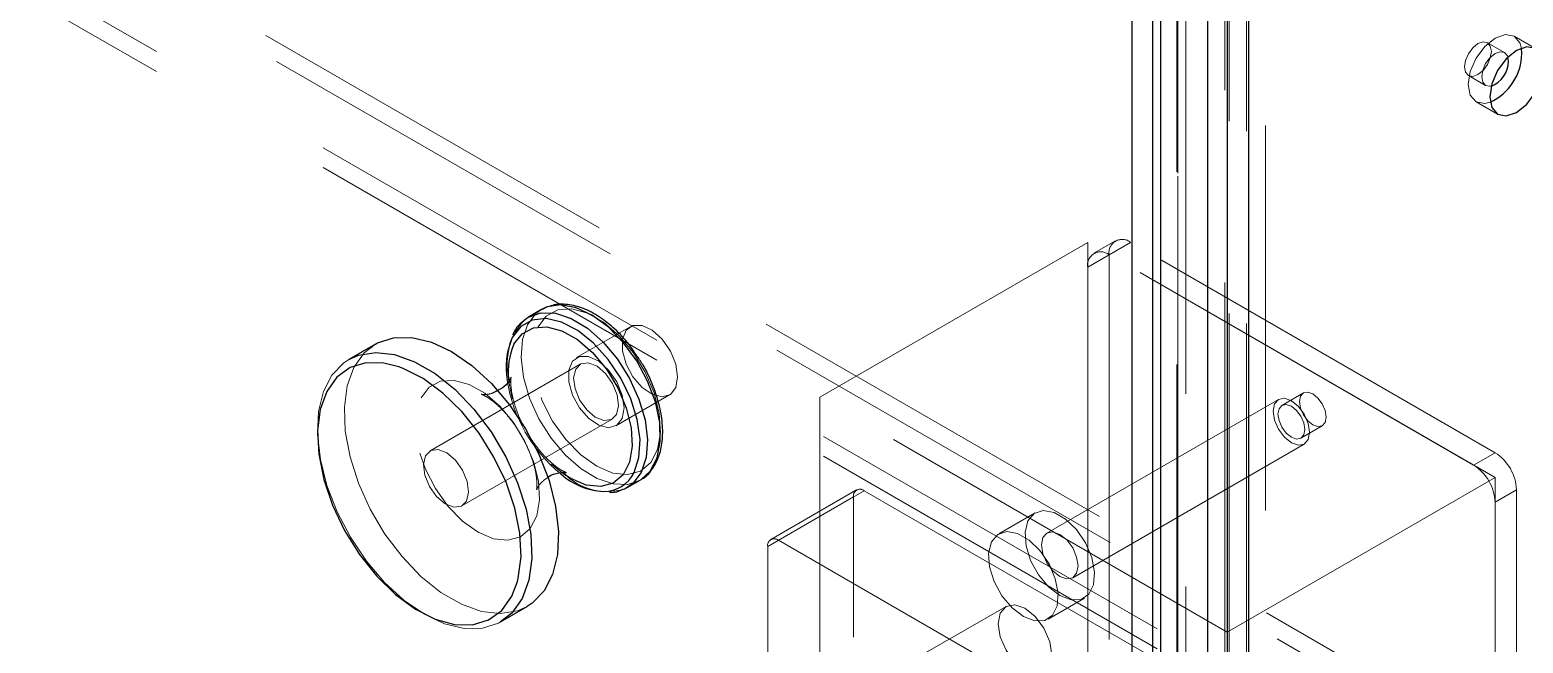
# Model space of a CAD drawing. Header units: millimetres. Extents: x 108 to 5832, y 144 to 4056.
# Drawn here: x 5139.8 to 5238.3, y 2860.3 to 2900.8 of the extents above; entities that cross this region are included whole.
import ezdxf

# ---------------------------------------------------------------- set-up
doc = ezdxf.new("R2010")
doc.units = ezdxf.units.MM
doc.header["$LTSCALE"] = 20
doc.linetypes.add('HIDDEN', pattern=[1.905, 1.27, -0.635])

msp = doc.modelspace()

# ---------------------------------------------------------------- linework, layer by layer
at = {"color": 1, "linetype": 'HIDDEN', "lineweight": 18}
for p, q in [((4363.463, 3357.563), (5280.156, 2828.368)), ((4364.17, 3355.849), (5280.156, 2827.061)), ((5280.156, 2823.142), (4364.17, 3351.929)), ((5280.156, 2821.835), (4363.463, 3351.031)), ((5218.638, 2401.492), (5218.638, 2919.983)), ((5218.921, 2920.147), (5218.921, 2401.328)), ((5220.052, 2919.494), (5220.052, 2400.675)), ((5221.325, 2411.861), (5221.325, 2920.227)), ((5214.395, 2409.167), (5214.395, 2917.533)), ((5215.468, 2916.799), (5215.468, 2408.432)), ((5215.527, 2408.514), (5215.527, 2916.88)), ((5215.527, 2916.717), (5215.527, 2408.35)), ((5216.057, 2800.549), (5216.057, 2916.498)), ((5237.082, 2899.269), (5235.951, 2899.922)), ((5239.121, 2899.535), (5237.707, 2900.351)), ((5234.701, 2897.757), (5235.832, 2897.104)), ((5235.207, 2896.021), (5236.621, 2895.205)), ((5191.909, 2876.545), (5209.587, 2886.75)), ((5236.457, 2871.238), (5209.587, 2886.75)), ((5209.587, 2886.75), (5209.587, 2829.592)), ((5211.415, 2886.849), (5210.001, 2886.033)), ((5212.416, 2886.75), (5211.001, 2885.934)), ((5236.457, 2872.871), (5212.416, 2886.75)), ((5209.587, 2885.117), (5211.001, 2885.934)), ((5235.043, 2872.055), (5211.001, 2885.934)), ((5211.001, 2885.934), (5211.001, 2830.572)), ((5209.587, 2885.117), (5209.587, 2829.756)), ((5179.402, 2881.185), (5175.866, 2879.144)), ((5176.116, 2878.711), (5166.217, 2872.996)), ((5178.466, 2874.641), (5182.002, 2876.682)), ((5191.909, 2876.545), (5191.909, 2819.387)), ((5218.78, 2861.033), (5191.909, 2876.545)), ((5222.172, 2876.384), (5206.899, 2867.567)), ((5223.811, 2876.811), (5222.397, 2875.994)), ((5168.317, 2869.359), (5178.216, 2875.074)), ((5223.647, 2873.829), (5225.061, 2874.646)), ((5208.598, 2864.622), (5223.872, 2873.44)), ((5235.043, 2872.055), (5236.457, 2872.871)), ((5218.78, 2861.033), (5236.457, 2871.238)), ((5236.457, 2814.081), (5236.457, 2871.238)), ((5194.344, 2870.41), (5188.687, 2867.144)), ((5194.844, 2870.36), (5189.187, 2867.095)), ((5194.844, 2870.36), (5216.057, 2858.114)), ((5237.871, 2870.422), (5236.457, 2869.605)), ((5237.871, 2870.422), (5237.871, 2831.228)), ((5188.48, 2866.686), (5194.137, 2869.952)), ((5194.137, 2822.592), (5194.137, 2869.952)), ((5236.457, 2869.605), (5236.457, 2830.411)), ((5206.124, 2868.909), (5203.72, 2867.521)), ((5189.187, 2867.095), (5210.4, 2854.848)), ((5188.48, 2819.327), (5188.48, 2866.686)), ((5206.969, 2861.892), (5209.373, 2863.28)), ((5204.201, 2862.728), (5198.544, 2859.462))]:
    msp.add_line(p, q, dxfattribs=at)
at = {"color": 7, "linetype": 'Continuous', "lineweight": 25}
for p, q in [((5217.507, 2400.838), (5217.507, 2919.33)), ((5218.779, 2919.01), (5218.779, 2399.69)), ((5220.194, 2918.193), (5220.194, 2398.873)), ((5213.868, 2916.799), (5213.868, 2408.432)), ((5214.395, 2916.064), (5214.395, 2407.697)), ((5212.522, 2798.508), (5212.522, 2914.457)), ((5238.225, 2899.207), (5238.195, 2899.563)), ((5237.341, 2898.696), (5237.302, 2898.974)), ((5173.563, 2882.318), (5172.706, 2881.823)), ((5162.621, 2880.042), (5160.853, 2879.022)), ((5179.206, 2870.565), (5180.062, 2871.059)), ((5179.206, 2870.565), (5179.028, 2870.473)), ((5170.852, 2861.701), (5172.62, 2862.721))]:
    msp.add_line(p, q, dxfattribs=at)
at = {"color": 8, "linetype": 'Continuous', "lineweight": 25}
msp.add_line((5171.603, 2863.395), (5171.98, 2864.376), dxfattribs=at)
at = {"color": 1, "linetype": 'HIDDEN', "lineweight": 18, "flags": 128}
for points in [[(5234.442, 2898.329), (5234.509, 2898.758), (5234.701, 2899.2), (5234.988, 2899.587), (5235.326, 2899.86), (5235.664, 2899.977), (5235.951, 2899.922), (5236.142, 2899.701), (5236.21, 2899.349), (5236.142, 2898.92), (5235.951, 2898.478), (5235.664, 2898.092), (5235.326, 2897.819), (5234.988, 2897.701), (5234.701, 2897.757), (5234.509, 2897.977), (5234.442, 2898.329)], [(5238.195, 2899.563), (5238.09, 2899.91), (5237.707, 2900.351), (5237.134, 2900.463), (5236.457, 2900.228), (5235.781, 2899.682), (5235.207, 2898.908), (5234.824, 2898.025), (5234.689, 2897.166), (5234.824, 2896.462), (5235.207, 2896.021), (5235.781, 2895.91), (5236.133, 2895.992)], [(5237.302, 2898.974), (5237.274, 2899.048), (5237.082, 2899.269), (5236.795, 2899.324), (5236.457, 2899.207), (5236.119, 2898.934), (5235.832, 2898.547), (5235.64, 2898.105), (5235.573, 2897.676), (5235.64, 2897.324), (5235.832, 2897.104), (5236.119, 2897.048), (5236.198, 2897.061)], [(5173.563, 2882.318), (5173.191, 2882.047), (5172.636, 2881.315)], [(5173.311, 2881.163), (5173.872, 2881.882), (5174.641, 2882.287), (5175.568, 2882.354), (5176.596, 2882.077), (5177.659, 2881.474), (5178.692, 2880.584), (5179.628, 2879.461), (5180.41, 2878.177), (5180.988, 2876.813), (5181.326, 2875.453), (5181.403, 2874.184), (5181.213, 2873.085), (5180.769, 2872.226), (5180.099, 2871.659), (5179.244, 2871.422), (5178.259, 2871.528), (5177.205, 2871.971), (5176.149, 2872.724), (5175.157, 2873.738), (5174.29, 2874.951), (5173.605, 2876.285), (5173.143, 2877.658), (5172.935, 2878.983), (5172.992, 2880.176), (5173.311, 2881.163)], [(5172.636, 2881.315), (5172.306, 2880.334), (5172.219, 2879.156), (5172.38, 2877.845), (5172.78, 2876.471), (5173.397, 2875.11), (5174.198, 2873.833), (5175.14, 2872.71), (5176.172, 2871.802), (5177.239, 2871.158), (5178.283, 2870.811), (5179.248, 2870.781), (5180.062, 2871.059)], [(5182.54, 2877.872), (5182.416, 2878.711), (5182.06, 2879.58), (5181.521, 2880.361), (5180.871, 2880.95), (5180.199, 2881.266), (5179.594, 2881.267), (5179.139, 2880.954), (5178.895, 2880.367), (5178.895, 2879.587), (5179.139, 2878.718), (5179.594, 2877.879), (5180.199, 2877.182), (5180.871, 2876.722), (5181.521, 2876.56), (5182.06, 2876.719), (5182.416, 2877.177), (5182.54, 2877.872)], [(5161.195, 2878.5), (5161.869, 2879.453), (5162.621, 2880.042)], [(5170.852, 2861.701), (5170.721, 2861.629), (5169.662, 2861.283), (5168.466, 2861.265), (5167.175, 2861.576), (5165.837, 2862.205), (5164.499, 2863.128), (5163.21, 2864.313), (5162.016, 2865.717), (5160.961, 2867.288), (5160.083, 2868.97), (5159.414, 2870.703), (5158.977, 2872.423), (5158.789, 2874.069), (5158.856, 2875.581), (5159.175, 2876.904), (5159.737, 2877.99), (5160.519, 2878.801), (5160.853, 2879.022)], [(5179.005, 2875.831), (5178.88, 2876.67), (5178.525, 2877.539), (5177.986, 2878.32), (5177.336, 2878.909), (5176.663, 2879.225), (5176.058, 2879.226), (5175.603, 2878.913), (5175.359, 2878.326), (5175.359, 2877.546), (5175.603, 2876.677), (5176.058, 2875.838), (5176.663, 2875.141), (5177.336, 2874.681), (5177.986, 2874.519), (5178.525, 2874.678), (5178.88, 2875.136), (5179.005, 2875.831)], [(5172.62, 2862.721), (5171.979, 2862.436), (5170.846, 2862.253), (5169.597, 2862.401), (5168.277, 2862.873), (5166.932, 2863.652), (5165.613, 2864.711), (5164.366, 2866.011), (5163.237, 2867.505), (5162.266, 2869.139), (5161.489, 2870.855), (5160.933, 2872.589), (5160.619, 2874.28), (5160.558, 2875.866), (5160.752, 2877.289), (5161.195, 2878.5)], [(5175.817, 2878.387), (5176.157, 2878.733), (5176.65, 2878.798), (5177.223, 2878.574), (5177.786, 2878.093), (5178.255, 2877.429), (5178.559, 2876.684), (5178.65, 2875.971), (5178.516, 2875.398), (5178.176, 2875.052), (5177.682, 2874.987), (5177.11, 2875.212), (5176.546, 2875.692), (5176.077, 2876.356), (5175.774, 2877.101), (5175.682, 2877.814), (5175.817, 2878.387)], [(5165.618, 2876.496), (5166.16, 2877.189), (5166.901, 2877.58), (5167.796, 2877.644), (5168.788, 2877.377), (5169.814, 2876.795), (5170.811, 2875.936), (5171.715, 2874.853), (5172.47, 2873.614), (5173.027, 2872.297), (5173.354, 2870.985), (5173.427, 2869.76), (5173.244, 2868.699), (5172.816, 2867.87), (5172.169, 2867.323), (5171.344, 2867.094), (5170.393, 2867.196), (5169.376, 2867.624), (5168.357, 2868.35), (5167.399, 2869.329), (5166.563, 2870.5), (5165.902, 2871.788), (5165.456, 2873.113), (5165.255, 2874.391), (5165.31, 2875.543), (5165.618, 2876.496)], [(5171.648, 2876.392), (5171.58, 2876.648), (5171.396, 2877.704)], [(5223.022, 2873.524), (5223.482, 2873.364), (5223.872, 2873.44), (5224.133, 2873.739), (5224.224, 2874.218), (5224.133, 2874.802), (5223.872, 2875.403), (5223.482, 2875.929), (5223.022, 2876.3), (5222.562, 2876.46), (5222.172, 2876.384), (5221.911, 2876.084), (5221.82, 2875.606), (5221.911, 2875.022), (5222.172, 2874.421), (5222.562, 2873.895), (5223.022, 2873.524)], [(5223.906, 2874.401), (5223.839, 2874.831), (5223.647, 2875.273), (5223.36, 2875.659), (5223.022, 2875.932), (5222.684, 2876.05), (5222.397, 2875.994), (5222.205, 2875.774), (5222.138, 2875.422), (5222.205, 2874.993), (5222.397, 2874.551), (5222.684, 2874.164), (5223.022, 2873.891), (5223.36, 2873.774), (5223.647, 2873.829), (5223.839, 2874.05), (5223.906, 2874.401)], [(5223.552, 2876.238), (5223.62, 2876.59), (5223.811, 2876.811), (5224.098, 2876.866), (5224.436, 2876.749), (5224.774, 2876.476), (5225.061, 2876.089), (5225.253, 2875.647), (5225.32, 2875.218), (5225.253, 2874.866), (5225.061, 2874.646), (5224.774, 2874.59), (5224.436, 2874.707), (5224.098, 2874.98), (5223.811, 2875.367), (5223.62, 2875.809), (5223.552, 2876.238)], [(5165.917, 2872.672), (5166.257, 2873.018), (5166.751, 2873.083), (5167.323, 2872.859), (5167.887, 2872.378), (5168.356, 2871.715), (5168.659, 2870.97), (5168.75, 2870.256), (5168.616, 2869.683), (5168.276, 2869.337), (5167.782, 2869.272), (5167.21, 2869.497), (5166.647, 2869.977), (5166.178, 2870.641), (5165.874, 2871.386), (5165.783, 2872.099), (5165.917, 2872.672)], [(5175.108, 2871.403), (5174.481, 2871.885), (5174.229, 2872.113)], [(5207.749, 2863.441), (5208.495, 2863.154), (5209.16, 2863.186), (5209.673, 2863.532), (5209.976, 2864.157), (5210.039, 2864.992), (5209.853, 2865.946), (5209.439, 2866.916), (5208.842, 2867.797), (5208.127, 2868.494), (5207.37, 2868.931), (5206.655, 2869.06), (5206.058, 2868.868), (5205.644, 2868.376), (5205.458, 2867.636), (5205.521, 2866.729), (5205.825, 2865.754), (5206.337, 2864.815), (5207.002, 2864.015), (5207.749, 2863.441)], [(5205.344, 2862.053), (5206.091, 2861.766), (5206.756, 2861.798), (5207.268, 2862.145), (5207.572, 2862.769), (5207.635, 2863.604), (5207.449, 2864.558), (5207.035, 2865.528), (5206.438, 2866.409), (5205.723, 2867.106), (5204.966, 2867.543), (5204.251, 2867.672), (5203.654, 2867.48), (5203.24, 2866.988), (5203.054, 2866.248), (5203.117, 2865.341), (5203.421, 2864.366), (5203.933, 2863.427), (5204.598, 2862.627), (5205.344, 2862.053)], [(5207.749, 2864.706), (5208.209, 2864.547), (5208.599, 2864.622), (5208.859, 2864.922), (5208.951, 2865.401), (5208.859, 2865.985), (5208.599, 2866.585), (5208.209, 2867.112), (5207.749, 2867.483), (5207.289, 2867.643), (5206.899, 2867.567), (5206.638, 2867.267), (5206.546, 2866.788), (5206.638, 2866.204), (5206.899, 2865.604), (5207.289, 2865.078), (5207.749, 2864.706)], [(5205.45, 2858.521), (5204.774, 2859.067), (5204.2, 2859.841), (5203.817, 2860.724), (5203.683, 2861.583), (5203.817, 2862.287), (5204.2, 2862.728), (5204.774, 2862.839), (5205.45, 2862.604), (5206.127, 2862.058), (5206.7, 2861.285), (5207.084, 2860.401), (5207.218, 2859.542), (5207.084, 2858.839), (5206.7, 2858.398), (5206.127, 2858.286), (5205.45, 2858.521)]]:
    msp.add_lwpolyline(points, dxfattribs=at)
at = {"color": 7, "linetype": 'Continuous', "lineweight": 25, "flags": 128}
for points in [[(5239.639, 2898.39), (5239.504, 2899.094), (5239.121, 2899.535), (5238.548, 2899.646), (5237.871, 2899.411), (5237.195, 2898.865), (5236.621, 2898.092), (5236.238, 2897.208), (5236.104, 2896.349), (5236.238, 2895.646), (5236.621, 2895.205), (5237.195, 2895.093), (5237.871, 2895.328), (5238.548, 2895.874), (5239.121, 2896.648), (5239.504, 2897.531), (5239.639, 2898.39)], [(5172.417, 2881.624), (5172.688, 2881.812), (5172.706, 2881.823)], [(5162.621, 2880.042), (5162.752, 2880.114), (5163.811, 2880.46), (5165.007, 2880.478), (5166.298, 2880.167), (5167.636, 2879.538), (5168.974, 2878.615), (5170.263, 2877.43), (5171.456, 2876.027), (5172.511, 2874.455), (5173.389, 2872.773), (5174.059, 2871.04), (5174.496, 2869.32), (5174.684, 2867.674), (5174.617, 2866.163), (5174.297, 2864.839), (5173.736, 2863.753), (5172.954, 2862.942), (5172.62, 2862.721)], [(5160.853, 2879.022), (5161.494, 2879.307), (5162.626, 2879.49), (5163.875, 2879.342), (5165.196, 2878.87), (5166.54, 2878.091), (5167.86, 2877.032), (5169.107, 2875.732), (5170.236, 2874.238), (5171.207, 2872.604), (5171.984, 2870.889), (5172.54, 2869.154), (5172.854, 2867.464), (5172.915, 2865.878), (5172.72, 2864.454), (5172.278, 2863.243)], [(5171.98, 2864.376), (5172.033, 2864.585), (5172.212, 2865.988), (5172.132, 2867.552), (5171.798, 2869.215), (5171.222, 2870.915), (5170.426, 2872.586), (5169.44, 2874.164), (5168.303, 2875.587), (5167.058, 2876.802), (5165.754, 2877.762), (5164.439, 2878.429), (5164.147, 2878.536)], [(5180.062, 2871.059), (5180.081, 2871.07), (5180.134, 2871.102)], [(5172.278, 2863.243), (5171.603, 2862.29), (5170.852, 2861.701)]]:
    msp.add_lwpolyline(points, dxfattribs=at)
at = {"color": 8, "linetype": 'Continuous', "lineweight": 25, "flags": 128}
for points in [[(5172.706, 2881.823), (5173.521, 2882.101), (5174.486, 2882.071), (5175.529, 2881.725), (5176.596, 2881.08), (5177.629, 2880.172), (5178.571, 2879.05), (5179.372, 2877.773), (5179.989, 2876.411), (5180.389, 2875.038), (5180.549, 2873.727), (5180.462, 2872.549), (5180.133, 2871.567)], [(5180.134, 2871.102), (5180.738, 2871.662), (5181.184, 2872.524), (5181.394, 2873.612), (5181.356, 2874.865), (5181.074, 2876.216), (5180.563, 2877.593), (5179.849, 2878.921), (5178.971, 2880.129), (5177.977, 2881.151), (5176.92, 2881.933), (5175.857, 2882.432), (5174.846, 2882.621), (5173.941, 2882.49), (5173.563, 2882.318)], [(5179.666, 2871.569), (5179.991, 2872.553), (5180.063, 2873.738), (5179.879, 2875.056), (5179.45, 2876.43), (5178.799, 2877.78), (5177.965, 2879.027), (5176.997, 2880.1), (5175.951, 2880.935), (5174.887, 2881.484), (5173.867, 2881.716), (5172.951, 2881.617), (5172.192, 2881.192), (5171.634, 2880.466), (5171.601, 2880.4)], [(5171.742, 2880.031), (5172.284, 2880.724), (5173.025, 2881.116), (5173.92, 2881.18), (5174.912, 2880.912), (5175.938, 2880.331), (5176.935, 2879.471), (5177.839, 2878.388), (5178.593, 2877.149), (5179.151, 2875.832), (5179.477, 2874.52), (5179.551, 2873.295), (5179.368, 2872.235), (5178.94, 2871.405), (5178.293, 2870.858), (5177.468, 2870.629), (5176.517, 2870.731), (5175.5, 2871.159), (5175.108, 2871.403)], [(5164.147, 2878.536), (5163.165, 2878.778), (5161.981, 2878.796), (5160.932, 2878.483), (5160.059, 2877.849), (5159.395, 2876.919), (5158.965, 2875.73), (5158.786, 2874.327), (5158.866, 2872.763), (5159.2, 2871.099), (5159.776, 2869.399), (5160.572, 2867.728), (5161.558, 2866.151), (5162.695, 2864.727), (5163.94, 2863.512), (5165.244, 2862.553), (5166.559, 2861.885), (5167.832, 2861.536), (5169.017, 2861.518), (5170.065, 2861.832), (5170.939, 2862.466), (5171.603, 2863.395), (5171.603, 2863.395)], [(5180.133, 2871.567), (5179.578, 2870.835), (5179.206, 2870.565)]]:
    msp.add_lwpolyline(points, dxfattribs=at)
at = {"color": 7, "linetype": 'Continuous', "lineweight": 25}
for centre, radius, start, end in [((5234.595, 2899.281), 3.63, 295.06618, 358.83159), ((5235.572, 2898.716), 1.769, 290.71728, 359.37468), ((5176.207, 2878.499), 4.983, 157.5785, 189.77885), ((5177.892, 2874.894), 4.588, 228.36801, 267.10569)]:
    msp.add_arc(centre, radius, start, end, dxfattribs=at)
at = {"color": 1, "linetype": 'HIDDEN', "lineweight": 18}
for centre, radius, start, end in [((5211.863, 2886.073), 0.873, 50.79015, 189.21469), ((5210.449, 2885.257), 0.873, 50.79015, 189.21469), ((5175.55, 2878.755), 4.248, 137.52743, 197.32831), ((5181.103, 2879.164), 9.922, 188.76082, 230.88965), ((5233.387, 2869.466), 3.074, 2.60693, 57.39504), ((5234.801, 2870.282), 3.074, 2.60693, 57.39504), ((5177.898, 2874.305), 3.995, 223.53042, 286.42295), ((5194.568, 2870.022), 0.437, 50.79547, 189.21528), ((5188.911, 2866.756), 0.437, 50.79547, 189.21528)]:
    msp.add_arc(centre, radius, start, end, dxfattribs=at)
at = {"color": 8, "linetype": 'Continuous', "lineweight": 25}
for centre, radius, start, end in [((5175.841, 2878.232), 4.477, 156.31446, 186.78205), ((5177.671, 2872.524), 2.213, 269.72764, 334.40169)]:
    msp.add_arc(centre, radius, start, end, dxfattribs=at)
at = {"color": 7, "linetype": 'Continuous', "lineweight": 25}
for points, knots in [([(5179.822, 2879.304), (5179.698, 2879.496), (5179.316, 2880.089), (5178.529, 2880.934), (5177.52, 2881.778), (5176.457, 2882.372), (5175.4, 2882.678), (5174.385, 2882.691), (5173.815, 2882.428), (5173.536, 2882.3)], [0, 0, 0, 0, 0.073629, 0.228015, 0.38297, 0.538875, 0.69575, 0.851285, 1, 1, 1, 1]), ([(5172.392, 2881.568), (5172.222, 2881.433), (5171.909, 2881.184), (5171.733, 2880.794), (5171.653, 2880.615)], [0, 0, 0, 0, 0.541999, 1, 1, 1, 1]), ([(5180.138, 2871.117), (5180.157, 2871.125), (5180.451, 2871.246), (5180.87, 2871.745), (5181.332, 2872.568), (5181.561, 2873.608), (5181.568, 2874.795), (5181.346, 2876.089), (5180.898, 2877.408), (5180.379, 2878.508), (5179.964, 2879.101), (5179.822, 2879.304)], [0, 0, 0, 0, 0.008847, 0.135191, 0.261312, 0.391228, 0.524958, 0.660076, 0.795006, 0.92969, 1, 1, 1, 1]), ([(5171.516, 2877.749), (5171.482, 2877.69), (5171.382, 2877.516), (5171.067, 2877.152), (5170.735, 2877.005), (5170.608, 2876.948)], [0, 0, 0, 0, 0.238789, 0.707087, 1, 1, 1, 1]), ([(5171.561, 2877.837), (5171.563, 2877.847), (5171.57, 2877.88), (5171.538, 2877.803), (5171.516, 2877.749)], [0, 0, 0, 0, 0.294576, 1, 1, 1, 1]), ([(5173.976, 2871.241), (5173.99, 2871.252), (5174.193, 2871.424), (5174.686, 2871.565), (5175.146, 2871.574), (5175.172, 2871.565), (5175.183, 2871.561)], [0, 0, 0, 0, 0.030432, 0.45361, 0.76865, 1, 1, 1, 1]), ([(5178.045, 2870.259), (5178.156, 2870.254), (5178.501, 2870.24), (5178.792, 2870.39), (5178.989, 2870.492)], [0, 0, 0, 0, 0.3222655, 1, 1, 1, 1])]:
    msp.add_open_spline(points, degree=3, knots=knots, dxfattribs=at)
at = {"color": 1, "linetype": 'HIDDEN', "lineweight": 18}
for points, knots in [([(5170.608, 2876.948), (5170.509, 2876.892), (5170.224, 2876.73), (5169.788, 2876.699), (5169.548, 2876.731), (5169.626, 2876.724), (5169.97, 2876.555), (5170.485, 2876.185), (5171.098, 2875.601), (5171.733, 2874.822), (5172.32, 2873.896), (5172.793, 2872.905), (5173.11, 2871.951), (5173.259, 2871.143), (5173.27, 2870.585), (5173.222, 2870.36), (5173.249, 2870.485), (5173.472, 2870.869), (5173.805, 2871.114), (5173.976, 2871.241)], [0, 0, 0, 0, 0.0380351, 0.1089463, 0.1678431, 0.2239731, 0.2766986, 0.3304859, 0.3864072, 0.444945, 0.505424, 0.5667506, 0.6274522, 0.6865024, 0.743895, 0.8012608, 0.8616575, 0.9286397, 1, 1, 1, 1]), ([(5172.307, 2874.775), (5172.296, 2874.794), (5172.104, 2875.134), (5171.853, 2875.823), (5171.602, 2876.715), (5171.524, 2877.444), (5171.543, 2877.671), (5171.552, 2877.783)], [0, 0, 0, 0, 0.015181, 0.270224, 0.520146, 0.762512, 1, 1, 1, 1]), ([(5175.183, 2871.561), (5175.192, 2871.56), (5175.238, 2871.553), (5175.032, 2871.614), (5174.62, 2871.867), (5174.046, 2872.335), (5173.419, 2873.012), (5172.846, 2873.778), (5172.552, 2874.327), (5172.428, 2874.56)], [0, 0, 0, 0, 0.040654, 0.201023, 0.358769, 0.521616, 0.691991, 0.869531, 1, 1, 1, 1])]:
    msp.add_open_spline(points, degree=3, knots=knots, dxfattribs=at)

doc.saveas('drawing.dxf')
